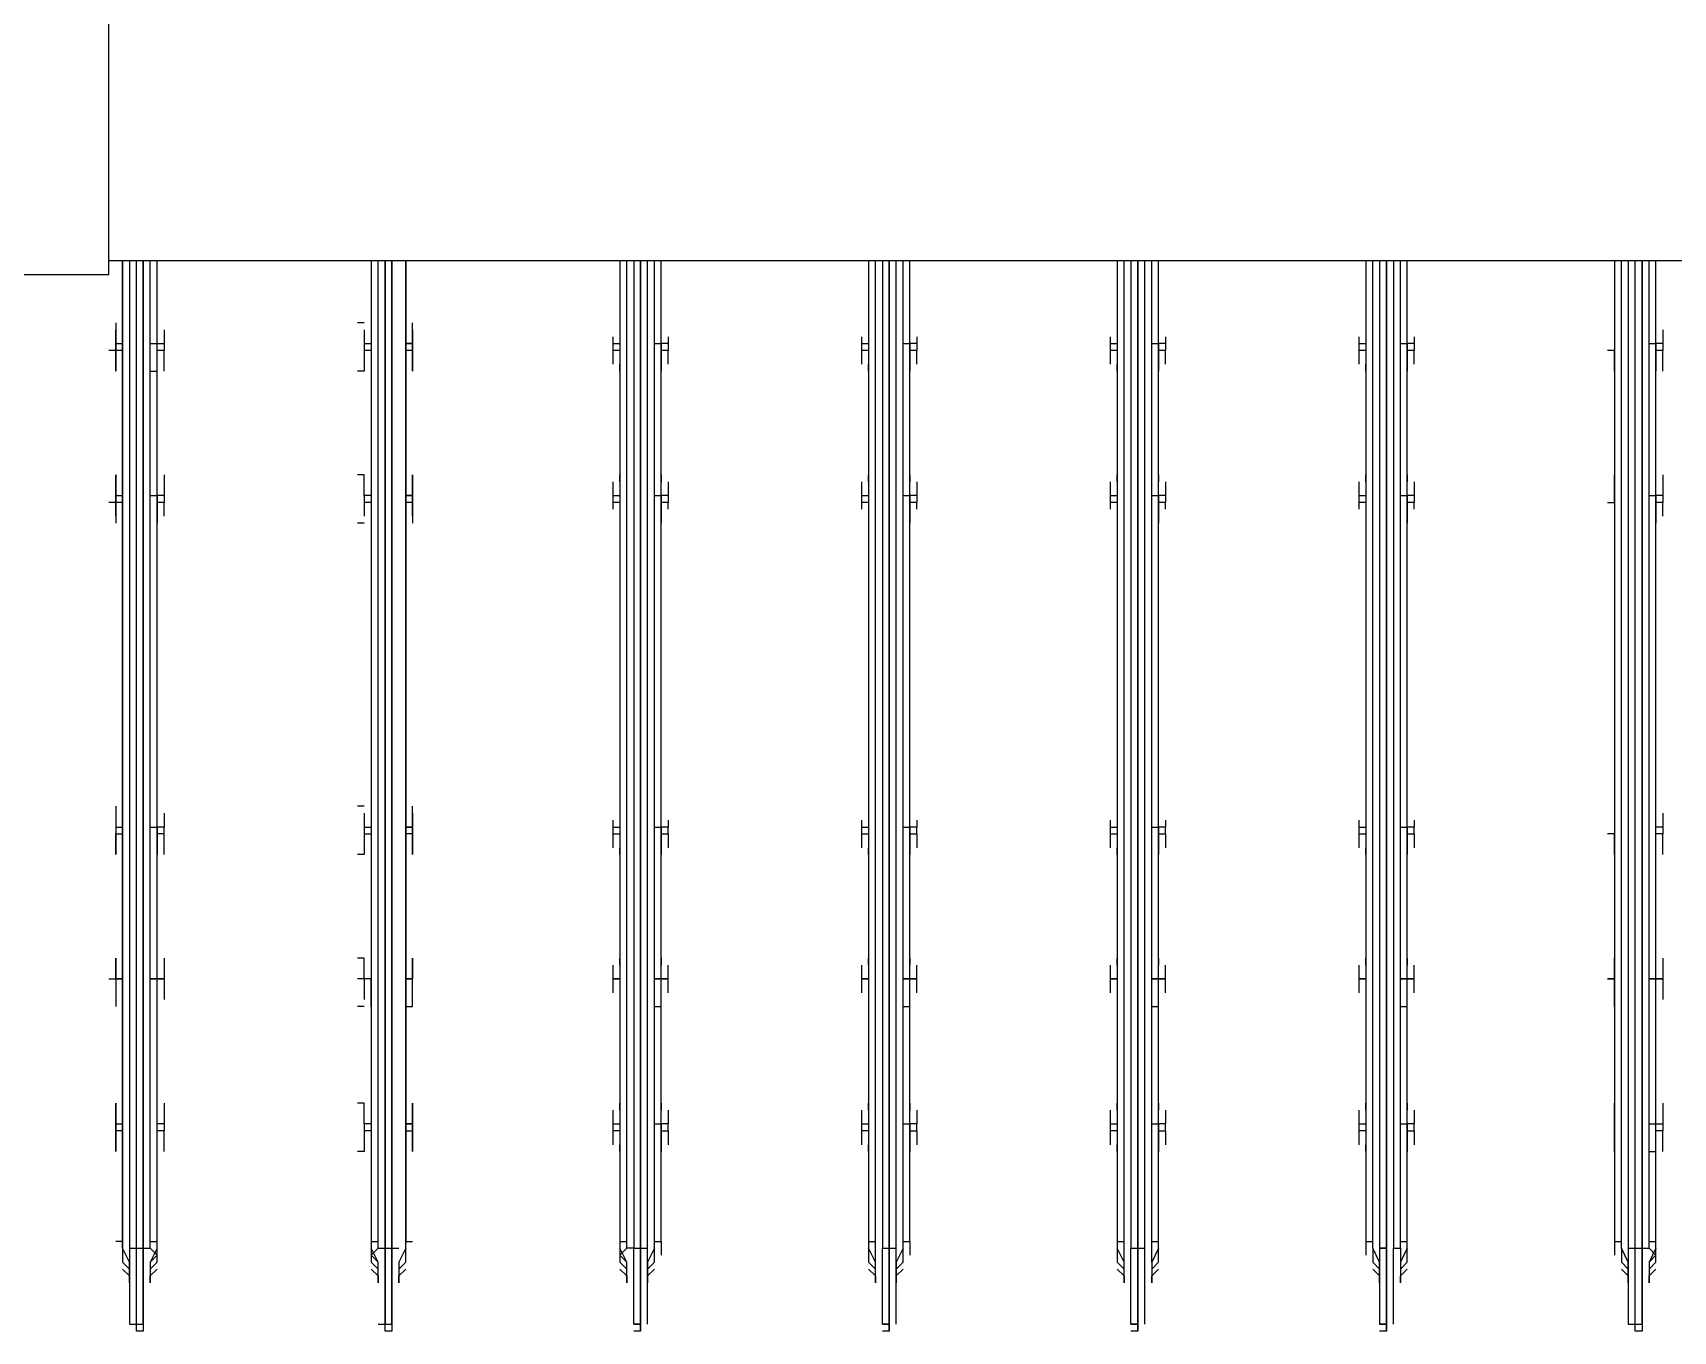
# Model space of a CAD drawing. Header units: metres. Extents: x 532315 to 532639, y 2674519 to 2674914.
# Drawn here: x 532482.0879 to 532482.4164, y 2674750.1431 to 2674750.4031 of the extents above; entities that cross this region are included whole.
import ezdxf

# ---------------------------------------------------------------- set-up
doc = ezdxf.new("R2010")
doc.units = ezdxf.units.M
doc.header["$MEASUREMENT"] = 0
doc.layers.add('IDT', color=7, linetype='Continuous')

# ---------------------------------------------------------------- blocks, each defined once
blk = doc.blocks.new('IDT')
at = {"layer": 'IDT', "color": 0, "lineweight": 25}
for p, q in [((16.90916, 9.00329), (16.90916, 9.01989)), ((16.90916, 9.01989), (16.91054, 9.01989)), ((16.91054, 9.0185), (16.90916, 9.0185)), ((16.90916, 9.0185), (16.90916, 9.00329)), ((16.91054, 9.01989), (16.91054, 9.00329)), ((16.91192, 9.0185), (16.91054, 9.0185)), ((16.91192, 9.00329), (16.91192, 9.0185)), ((16.95895, 9.0185), (16.95895, 9.00329)), ((16.96033, 9.00329), (16.96033, 9.01989)), ((16.96033, 9.01989), (16.96033, 9.00329)), ((16.96033, 9.01989), (16.96172, 9.01989)), ((16.96172, 9.0185), (16.96033, 9.0185)), ((16.96033, 9.0185), (16.96172, 9.0185)), ((16.96172, 9.00329), (16.96172, 9.0185)), ((17.00874, 9.0185), (17.00874, 9.00329)), ((17.01013, 9.00329), (17.01013, 9.01989)), ((17.01013, 9.01989), (17.01013, 9.00329)), ((17.01013, 9.01989), (17.01151, 9.01989)), ((17.01151, 9.0185), (17.01013, 9.0185)), ((17.01013, 9.0185), (17.01151, 9.0185)), ((17.01151, 9.0185), (17.01151, 9.00329)), ((17.05854, 9.0185), (17.05854, 9.00329)), ((17.05992, 9.00329), (17.05992, 9.01989)), ((17.05992, 9.01989), (17.05992, 9.00329)), ((17.05992, 9.01989), (17.0613, 9.01989)), ((17.0613, 9.0185), (17.05992, 9.0185)), ((17.05992, 9.0185), (17.0613, 9.0185)), ((17.0613, 9.0185), (17.0613, 9.00329)), ((17.10833, 9.0185), (17.10833, 9.00329)), ((17.10971, 9.00329), (17.10971, 9.01989)), ((17.10971, 9.01989), (17.10971, 9.00329)), ((17.10971, 9.01989), (17.1111, 9.01989)), ((17.1111, 9.0185), (17.10971, 9.0185)), ((17.10971, 9.0185), (17.1111, 9.0185)), ((17.1111, 9.0185), (17.1111, 9.00329)), ((17.15951, 9.00329), (17.15951, 9.01989)), ((17.15951, 9.01989), (17.16089, 9.01989)), ((17.16089, 9.0185), (17.15951, 9.0185)), ((17.15951, 9.0185), (17.15951, 9.00329)), ((17.16089, 9.01989), (17.16089, 9.00329)), ((17.16227, 9.0185), (17.16089, 9.0185)), ((17.16089, 9.00329), (17.16089, 9.0185)), ((17.2093, 9.00329), (17.2093, 9.01989)), ((17.2093, 9.01989), (17.21068, 9.01989)), ((17.21068, 9.0185), (17.2093, 9.0185)), ((17.2093, 9.0185), (17.2093, 9.00329)), ((17.21068, 9.01989), (17.21068, 9.00329)), ((17.21207, 9.0185), (17.21068, 9.0185)), ((17.21207, 9.00329), (17.21207, 9.0185)), ((16.90777, 9.00882), (16.90639, 9.00744)), ((16.90777, 9.00744), (16.90639, 9.00605)), ((16.90777, 9.00605), (16.90777, 9.0102)), ((16.90777, 9.0102), (16.90777, 9.00882)), ((16.91192, 9.00882), (16.91192, 9.0102)), ((16.91192, 9.0102), (16.91192, 9.00605)), ((16.91331, 9.00744), (16.91192, 9.00882)), ((16.91331, 9.00605), (16.91192, 9.00744)), ((16.95757, 9.00882), (16.95618, 9.00744)), ((16.95757, 9.00744), (16.95618, 9.00605)), ((16.95757, 9.00605), (16.95757, 9.0102)), ((16.95757, 9.0102), (16.95757, 9.00882)), ((16.96172, 9.00882), (16.96172, 9.0102)), ((16.96172, 9.0102), (16.96172, 9.00605)), ((16.9631, 9.00744), (16.96172, 9.00882)), ((16.9631, 9.00605), (16.96172, 9.00744)), ((17.00736, 9.00882), (17.00598, 9.00744)), ((17.00736, 9.00744), (17.00598, 9.00605)), ((17.00736, 9.00605), (17.00736, 9.0102)), ((17.00736, 9.0102), (17.00736, 9.00882)), ((17.01289, 9.00882), (17.01289, 9.0102)), ((17.01289, 9.0102), (17.01289, 9.00605)), ((17.01428, 9.00744), (17.01289, 9.00882)), ((17.01428, 9.00605), (17.01289, 9.00744)), ((17.05854, 9.00882), (17.05715, 9.00744)), ((17.05854, 9.00744), (17.05715, 9.00605)), ((17.05854, 9.00605), (17.05854, 9.0102)), ((17.05854, 9.0102), (17.05854, 9.00882)), ((17.06269, 9.00882), (17.06269, 9.0102)), ((17.06269, 9.0102), (17.06269, 9.00605)), ((17.06407, 9.00744), (17.06269, 9.00882)), ((17.06407, 9.00605), (17.06269, 9.00744)), ((17.10833, 9.00882), (17.10695, 9.00744)), ((17.10833, 9.00744), (17.10695, 9.00605)), ((17.10833, 9.00605), (17.10833, 9.0102)), ((17.10833, 9.0102), (17.10833, 9.00882)), ((17.11248, 9.00882), (17.11248, 9.0102)), ((17.11248, 9.0102), (17.11248, 9.00605)), ((17.11386, 9.00744), (17.11248, 9.00882)), ((17.11386, 9.00605), (17.11248, 9.00744)), ((17.15812, 9.00882), (17.15674, 9.00744)), ((17.15812, 9.00744), (17.15674, 9.00605)), ((17.15812, 9.00605), (17.15812, 9.0102)), ((17.15812, 9.0102), (17.15812, 9.00882)), ((17.16227, 9.00882), (17.16227, 9.0102)), ((17.16227, 9.0102), (17.16227, 9.00605)), ((17.16366, 9.00744), (17.16227, 9.00882)), ((17.16366, 9.00605), (17.16227, 9.00744)), ((17.20792, 9.00882), (17.20653, 9.00744)), ((17.20792, 9.00744), (17.20653, 9.00605)), ((17.20792, 9.00605), (17.20792, 9.0102)), ((17.20792, 9.0102), (17.20792, 9.00882)), ((17.21207, 9.00882), (17.21207, 9.0102)), ((17.21207, 9.0102), (17.21207, 9.00605)), ((17.21345, 9.00744), (17.21207, 9.00882)), ((17.21345, 9.00605), (17.21207, 9.00744)), ((16.90639, 9.00467), (16.90777, 9.00605)), ((16.90639, 9.00329), (16.90777, 9.00605)), ((16.90639, 9.00605), (16.90639, 9.00467)), ((16.90777, 9.00329), (16.90639, 9.00467)), ((16.90639, 9.00467), (16.90639, 9.00191)), ((16.91192, 9.00605), (16.91331, 9.00329)), ((16.91331, 9.00329), (16.91331, 9.00605)), ((16.91331, 9.00467), (16.91331, 9.00605)), ((16.91469, 9.00191), (16.91469, 9.00467)), ((16.95618, 9.00329), (16.95757, 9.00605)), ((16.95618, 9.00605), (16.95618, 9.00467)), ((16.95618, 9.00467), (16.95618, 9.00191)), ((16.95757, 9.00329), (16.95757, 9.00605)), ((16.96172, 9.00605), (16.9631, 9.00329)), ((16.9631, 9.00329), (16.9631, 9.00605)), ((16.9631, 9.00467), (16.9631, 9.00605)), ((16.96448, 9.00191), (16.96448, 9.00467)), ((17.00598, 9.00329), (17.00736, 9.00605)), ((17.00598, 9.00605), (17.00598, 9.00467)), ((17.00598, 9.00467), (17.00598, 9.00191)), ((17.00736, 9.00605), (17.00736, 9.00329)), ((17.01289, 9.00605), (17.01428, 9.00329)), ((17.01289, 9.00605), (17.01289, 9.00329)), ((17.01428, 9.00467), (17.01428, 9.00605)), ((17.01428, 9.00191), (17.01428, 9.00467)), ((17.05577, 9.00191), (17.05577, 9.00467)), ((17.05715, 9.00605), (17.05715, 9.00329)), ((17.05715, 9.00329), (17.05854, 9.00605)), ((17.05715, 9.00605), (17.05715, 9.00467)), ((17.06269, 9.00605), (17.06407, 9.00329)), ((17.06269, 9.00605), (17.06269, 9.00329)), ((17.06407, 9.00467), (17.06407, 9.00605)), ((17.06407, 9.00191), (17.06407, 9.00467)), ((17.10556, 9.00191), (17.10556, 9.00467)), ((17.10695, 9.00605), (17.10695, 9.00329)), ((17.10695, 9.00329), (17.10833, 9.00605)), ((17.10695, 9.00605), (17.10695, 9.00467)), ((17.11386, 9.00467), (17.11248, 9.00605)), ((17.11248, 9.00605), (17.11386, 9.00329)), ((17.11248, 9.00329), (17.11386, 9.00467)), ((17.11386, 9.00467), (17.11386, 9.00605)), ((17.11386, 9.00191), (17.11386, 9.00467)), ((17.15674, 9.00605), (17.15674, 9.00329)), ((17.15674, 9.00329), (17.15812, 9.00605)), ((17.15674, 9.00605), (17.15674, 9.00467)), ((17.15674, 9.00467), (17.15674, 9.00191)), ((17.16227, 9.00605), (17.16366, 9.00329)), ((17.16227, 9.00605), (17.16366, 9.00467)), ((17.16366, 9.00467), (17.16227, 9.00329)), ((17.16366, 9.00467), (17.16366, 9.00605)), ((17.16366, 9.00191), (17.16366, 9.00467)), ((17.20653, 9.00467), (17.20792, 9.00605)), ((17.20653, 9.00329), (17.20792, 9.00605)), ((17.20653, 9.00605), (17.20653, 9.00467)), ((17.20792, 9.00329), (17.20653, 9.00467)), ((17.20653, 9.00467), (17.20653, 9.00191)), ((17.21207, 9.00605), (17.21345, 9.00329)), ((17.21345, 9.00329), (17.21345, 9.00605)), ((17.21345, 9.00467), (17.21345, 9.00605)), ((17.21345, 9.00191), (17.21345, 9.00467)), ((16.90777, 9.00191), (16.90639, 9.00191)), ((16.90639, 9.00191), (16.90639, 8.8055)), ((16.90916, 9.00329), (16.90777, 9.00329)), ((16.90777, 9.00329), (16.90777, 8.8055)), ((16.90916, 9.00329), (16.90916, 8.8055)), ((16.90916, 8.8055), (16.90916, 9.00329)), ((16.91054, 9.00329), (16.90916, 9.00329)), ((16.91192, 9.00329), (16.91054, 9.00329)), ((16.91054, 9.00329), (16.91054, 8.8055)), ((16.91192, 8.8055), (16.91192, 9.00329)), ((16.91331, 9.00329), (16.91331, 8.8055)), ((16.91469, 9.00191), (16.91331, 9.00191)), ((16.91469, 8.8055), (16.91469, 9.00191)), ((16.95757, 9.00191), (16.95618, 9.00191)), ((16.95618, 9.00191), (16.95618, 8.8055)), ((16.95895, 9.00329), (16.95757, 9.00329)), ((16.95757, 9.00329), (16.95757, 8.8055)), ((16.95895, 8.8055), (16.95895, 9.00329)), ((16.96172, 9.00329), (16.96033, 9.00329)), ((16.96033, 9.00329), (16.96172, 9.00329)), ((16.96033, 8.8055), (16.96033, 9.00329)), ((16.96033, 9.00329), (16.96033, 8.8055)), ((16.96172, 8.8055), (16.96172, 9.00329)), ((16.9631, 9.00329), (16.9631, 8.8055)), ((16.96448, 9.00191), (16.9631, 9.00191)), ((16.96448, 8.8055), (16.96448, 9.00191)), ((17.00736, 9.00191), (17.00598, 9.00191)), ((17.00598, 9.00191), (17.00598, 8.8055)), ((17.00736, 9.00329), (17.00736, 8.8055)), ((17.01013, 9.00329), (17.00874, 9.00329)), ((17.00874, 9.00329), (17.00874, 8.8055)), ((17.01151, 9.00329), (17.01013, 9.00329)), ((17.01151, 9.00329), (17.01013, 9.00329)), ((17.01013, 9.00329), (17.01013, 8.8055)), ((17.01013, 8.8055), (17.01013, 9.00329)), ((17.01151, 8.8055), (17.01151, 9.00329)), ((17.01289, 9.00329), (17.01289, 8.8055)), ((17.01428, 9.00191), (17.01289, 9.00191)), ((17.01428, 8.8055), (17.01428, 9.00191)), ((17.05715, 9.00191), (17.05577, 9.00191)), ((17.05577, 9.00191), (17.05577, 8.8055)), ((17.05715, 9.00329), (17.05715, 8.8055)), ((17.05992, 9.00329), (17.05854, 9.00329)), ((17.05854, 9.00329), (17.05854, 8.8055)), ((17.0613, 9.00329), (17.05992, 9.00329)), ((17.0613, 9.00329), (17.05992, 9.00329)), ((17.05992, 9.00329), (17.05992, 8.8055)), ((17.05992, 8.8055), (17.05992, 9.00329)), ((17.0613, 8.8055), (17.0613, 9.00329)), ((17.06269, 9.00329), (17.06269, 8.8055)), ((17.06407, 9.00191), (17.06269, 9.00191)), ((17.06407, 8.8055), (17.06407, 9.00191)), ((17.10695, 9.00191), (17.10556, 9.00191)), ((17.10556, 9.00191), (17.10556, 8.8055)), ((17.10695, 9.00329), (17.10695, 8.8055)), ((17.10971, 9.00329), (17.10833, 9.00329)), ((17.10833, 9.00329), (17.10833, 8.8055)), ((17.1111, 9.00329), (17.10971, 9.00329)), ((17.10971, 8.8055), (17.10971, 9.00329)), ((17.10971, 9.00329), (17.10971, 8.8055)), ((17.1111, 8.8055), (17.1111, 9.00329)), ((17.1111, 9.00329), (17.11248, 9.00329)), ((17.11248, 9.00329), (17.11248, 8.8055)), ((17.11386, 9.00191), (17.11248, 9.00191)), ((17.11386, 8.8055), (17.11386, 9.00191)), ((17.15674, 9.00191), (17.15536, 9.00191)), ((17.15674, 9.00329), (17.15674, 8.8055)), ((17.15674, 8.8055), (17.15674, 9.00191)), ((17.15951, 9.00329), (17.15812, 9.00329)), ((17.15951, 9.00329), (17.15951, 8.8055)), ((17.15951, 8.8055), (17.15951, 9.00329)), ((17.16089, 9.00329), (17.15951, 9.00329)), ((17.16227, 9.00329), (17.16089, 9.00329)), ((17.16089, 9.00329), (17.16089, 8.8055)), ((17.16089, 8.8055), (17.16089, 9.00329)), ((17.16227, 9.00329), (17.16227, 8.8055)), ((17.16366, 9.00191), (17.16227, 9.00191)), ((17.16366, 8.8055), (17.16366, 9.00191)), ((17.20792, 9.00191), (17.20653, 9.00191)), ((17.20653, 9.00191), (17.20653, 8.8055)), ((17.2093, 9.00329), (17.20792, 9.00329)), ((17.20792, 9.00329), (17.20792, 8.8055)), ((17.2093, 9.00329), (17.2093, 8.8055)), ((17.2093, 8.8055), (17.2093, 9.00329)), ((17.21068, 9.00329), (17.2093, 9.00329)), ((17.21207, 9.00329), (17.21068, 9.00329)), ((17.21068, 9.00329), (17.21068, 8.8055)), ((17.21207, 8.8055), (17.21207, 9.00329)), ((17.21345, 9.00329), (17.21345, 8.8055)), ((17.21345, 8.8055), (17.21345, 9.00191)), ((17.21345, 9.00191), (17.21483, 9.00191)), ((16.90501, 8.98392), (16.90501, 8.98254)), ((16.90501, 8.98254), (16.90501, 8.97977)), ((16.90777, 8.98392), (16.90639, 8.98392)), ((16.90639, 8.98392), (16.90639, 8.97977)), ((16.91469, 8.98392), (16.91469, 8.98254)), ((16.91469, 8.97977), (16.91469, 8.98392)), ((16.91469, 8.98254), (16.91469, 8.97977)), ((16.9548, 8.97977), (16.9548, 8.98254)), ((16.95618, 8.97977), (16.95618, 8.98392)), ((16.95618, 8.98392), (16.95618, 8.98254)), ((16.96448, 8.97977), (16.96448, 8.98392)), ((16.96448, 8.98392), (16.96448, 8.98254)), ((16.96587, 8.97977), (16.96587, 8.98254)), ((17.00459, 8.97977), (17.00459, 8.98254)), ((17.00598, 8.97977), (17.00598, 8.98392)), ((17.00598, 8.98392), (17.00598, 8.98254)), ((17.01428, 8.97977), (17.01428, 8.98392)), ((17.01428, 8.98392), (17.01428, 8.98254)), ((17.01566, 8.97977), (17.01566, 8.98254)), ((17.05439, 8.97977), (17.05439, 8.98254)), ((17.05577, 8.97977), (17.05577, 8.98392)), ((17.05577, 8.98392), (17.05577, 8.98254)), ((17.06407, 8.97977), (17.06407, 8.98392)), ((17.06407, 8.98392), (17.06407, 8.98254)), ((17.06545, 8.97977), (17.06545, 8.98254)), ((17.10418, 8.97977), (17.10418, 8.98254)), ((17.10556, 8.97977), (17.10556, 8.98392)), ((17.10556, 8.98392), (17.10556, 8.98254)), ((17.11386, 8.97977), (17.11386, 8.98392)), ((17.11386, 8.98392), (17.11386, 8.98254)), ((17.11525, 8.97977), (17.11525, 8.98254)), ((17.15536, 8.97977), (17.15536, 8.98392)), ((17.15536, 8.98392), (17.15536, 8.98254)), ((17.15536, 8.98254), (17.15536, 8.97977)), ((17.16366, 8.97977), (17.16366, 8.98392)), ((17.16504, 8.98254), (17.16504, 8.98392)), ((17.16504, 8.98392), (17.16642, 8.98392)), ((17.16504, 8.97977), (17.16504, 8.98254)), ((17.20515, 8.98392), (17.20515, 8.98254)), ((17.20515, 8.98254), (17.20515, 8.97977)), ((17.20653, 8.98392), (17.20653, 8.97977)), ((17.21483, 8.97977), (17.21483, 8.98392)), ((17.21483, 8.98392), (17.21483, 8.98254)), ((17.21483, 8.98254), (17.21483, 8.97977)), ((16.90501, 8.97839), (16.90501, 8.97977)), ((16.90501, 8.97977), (16.90639, 8.97977)), ((16.90639, 8.97839), (16.90501, 8.97839)), ((16.90501, 8.97563), (16.90501, 8.97839)), ((16.90639, 8.97977), (16.90639, 8.97839)), ((16.90777, 8.97839), (16.90639, 8.97839)), ((16.90639, 8.97839), (16.90639, 8.97424)), ((16.91469, 8.97977), (16.91469, 8.97563)), ((16.91469, 8.97839), (16.91469, 8.97977)), ((16.91469, 8.97424), (16.91469, 8.97839)), ((16.95618, 8.97977), (16.9548, 8.97977)), ((16.9548, 8.97977), (16.9548, 8.97839)), ((16.9548, 8.97839), (16.95618, 8.97839)), ((16.9548, 8.97563), (16.9548, 8.97839)), ((16.95618, 8.97839), (16.95618, 8.97977)), ((16.95757, 8.97839), (16.95618, 8.97839)), ((16.95618, 8.97839), (16.95618, 8.97424)), ((16.96448, 8.97839), (16.96448, 8.97977)), ((16.96448, 8.97977), (16.96587, 8.97977)), ((16.96448, 8.97424), (16.96448, 8.97839)), ((16.96587, 8.97839), (16.96448, 8.97839)), ((16.96587, 8.97839), (16.96587, 8.97977)), ((16.96587, 8.97563), (16.96587, 8.97839)), ((17.00598, 8.97977), (17.00459, 8.97977)), ((17.00459, 8.97977), (17.00459, 8.97839)), ((17.00459, 8.97839), (17.00598, 8.97839)), ((17.00459, 8.97563), (17.00459, 8.97839)), ((17.00598, 8.97839), (17.00598, 8.97977)), ((17.00736, 8.97839), (17.00598, 8.97839)), ((17.00598, 8.97839), (17.00598, 8.97424)), ((17.01428, 8.97839), (17.01428, 8.97977)), ((17.01428, 8.97977), (17.01566, 8.97977)), ((17.01428, 8.97424), (17.01428, 8.97839)), ((17.01566, 8.97839), (17.01428, 8.97839)), ((17.01566, 8.97839), (17.01566, 8.97977)), ((17.01566, 8.97563), (17.01566, 8.97839)), ((17.05577, 8.97977), (17.05439, 8.97977)), ((17.05439, 8.97977), (17.05439, 8.97839)), ((17.05439, 8.97839), (17.05577, 8.97839)), ((17.05439, 8.97563), (17.05439, 8.97839)), ((17.05577, 8.97839), (17.05577, 8.97977)), ((17.05715, 8.97839), (17.05577, 8.97839)), ((17.05577, 8.97839), (17.05577, 8.97424)), ((17.06407, 8.97839), (17.06407, 8.97977)), ((17.06407, 8.97977), (17.06545, 8.97977)), ((17.06407, 8.97424), (17.06407, 8.97839)), ((17.06545, 8.97839), (17.06407, 8.97839)), ((17.06545, 8.97839), (17.06545, 8.97977)), ((17.06545, 8.97563), (17.06545, 8.97839)), ((17.10556, 8.97977), (17.10418, 8.97977)), ((17.10418, 8.97977), (17.10418, 8.97839)), ((17.10418, 8.97839), (17.10556, 8.97839)), ((17.10418, 8.97563), (17.10418, 8.97839)), ((17.10556, 8.97839), (17.10556, 8.97977)), ((17.10695, 8.97839), (17.10556, 8.97839)), ((17.10556, 8.97839), (17.10556, 8.97424)), ((17.11386, 8.97839), (17.11386, 8.97977)), ((17.11386, 8.97977), (17.11525, 8.97977)), ((17.11386, 8.97424), (17.11386, 8.97839)), ((17.11525, 8.97839), (17.11386, 8.97839)), ((17.11525, 8.97839), (17.11525, 8.97977)), ((17.11525, 8.97563), (17.11525, 8.97839)), ((17.15674, 8.97977), (17.15536, 8.97977)), ((17.15536, 8.97977), (17.15536, 8.97839)), ((17.15536, 8.97839), (17.15536, 8.97977)), ((17.15536, 8.97839), (17.15674, 8.97839)), ((17.15674, 8.97839), (17.15536, 8.97839)), ((17.15536, 8.97839), (17.15536, 8.97563)), ((17.15536, 8.97424), (17.15536, 8.97839)), ((17.16366, 8.97839), (17.16366, 8.97977)), ((17.16366, 8.97977), (17.16504, 8.97977)), ((17.16366, 8.97839), (17.16504, 8.97839)), ((17.16366, 8.97424), (17.16366, 8.97839)), ((17.16504, 8.97839), (17.16504, 8.97977)), ((17.16504, 8.97839), (17.16504, 8.97563)), ((17.20515, 8.97839), (17.20515, 8.97977)), ((17.20515, 8.97977), (17.20653, 8.97977)), ((17.20515, 8.97563), (17.20515, 8.97839)), ((17.20515, 8.97839), (17.20653, 8.97839)), ((17.20653, 8.97977), (17.20653, 8.97839)), ((17.20653, 8.97839), (17.20653, 8.97424)), ((17.21345, 8.97977), (17.21483, 8.97977)), ((17.21483, 8.97839), (17.21345, 8.97839)), ((17.21483, 8.97977), (17.21483, 8.97839)), ((17.21483, 8.97839), (17.21483, 8.97977)), ((17.21483, 8.97839), (17.21483, 8.97563)), ((17.21483, 8.97424), (17.21483, 8.97839)), ((16.90501, 8.97424), (16.90501, 8.97563)), ((16.91469, 8.97563), (16.91469, 8.97424)), ((16.95618, 8.97424), (16.95618, 8.97563)), ((16.96448, 8.97563), (16.96448, 8.97424)), ((17.00598, 8.97424), (17.00598, 8.97563)), ((17.01428, 8.97563), (17.01428, 8.97424)), ((17.05577, 8.97424), (17.05577, 8.97563)), ((17.06407, 8.97563), (17.06407, 8.97424)), ((17.10556, 8.97424), (17.10556, 8.97563)), ((17.11386, 8.97563), (17.11386, 8.97424)), ((17.15536, 8.97563), (17.15536, 8.97424)), ((17.16504, 8.97563), (17.16504, 8.97424)), ((17.20515, 8.97424), (17.20515, 8.97563)), ((17.21483, 8.97563), (17.21483, 8.97424)), ((17.16504, 8.97424), (17.16642, 8.97424)), ((16.90639, 8.95488), (16.90639, 8.94935)), ((16.91469, 8.95488), (16.91469, 8.94935)), ((16.95757, 8.95488), (16.95618, 8.95488)), ((16.95618, 8.95488), (16.95618, 8.94935)), ((16.96448, 8.94935), (16.96448, 8.95488)), ((17.00736, 8.95488), (17.00598, 8.95488)), ((17.00598, 8.95488), (17.00598, 8.94935)), ((17.01428, 8.94935), (17.01428, 8.95488)), ((17.05715, 8.95488), (17.05577, 8.95488)), ((17.05577, 8.95488), (17.05577, 8.94935)), ((17.06407, 8.94935), (17.06407, 8.95488)), ((17.10695, 8.95488), (17.10556, 8.95488)), ((17.10556, 8.95488), (17.10556, 8.94935)), ((17.11386, 8.94935), (17.11386, 8.95488)), ((17.15674, 8.95488), (17.15536, 8.95488)), ((17.15536, 8.95488), (17.15536, 8.94935)), ((17.16366, 8.95488), (17.16366, 8.94935)), ((17.16504, 8.95488), (17.16642, 8.95488)), ((17.20653, 8.95488), (17.20653, 8.94935)), ((17.21483, 8.94935), (17.21483, 8.95488)), ((16.90501, 8.95211), (16.90501, 8.95349)), ((16.90501, 8.94935), (16.90501, 8.95211)), ((16.91469, 8.95211), (16.91469, 8.95349)), ((16.91469, 8.94935), (16.91469, 8.95211)), ((16.9548, 8.95211), (16.9548, 8.94935)), ((16.95618, 8.95349), (16.95618, 8.95211)), ((16.96448, 8.95211), (16.96448, 8.95349)), ((16.96587, 8.94935), (16.96587, 8.95211)), ((17.00459, 8.95211), (17.00459, 8.94935)), ((17.00598, 8.95349), (17.00598, 8.95211)), ((17.01428, 8.95211), (17.01428, 8.95349)), ((17.01566, 8.94935), (17.01566, 8.95211)), ((17.05439, 8.95211), (17.05439, 8.94935)), ((17.05577, 8.95349), (17.05577, 8.95211)), ((17.06407, 8.95211), (17.06407, 8.95349)), ((17.06545, 8.94935), (17.06545, 8.95211)), ((17.10418, 8.95211), (17.10418, 8.94935)), ((17.10556, 8.95349), (17.10556, 8.95211)), ((17.11386, 8.95211), (17.11386, 8.95349)), ((17.11525, 8.94935), (17.11525, 8.95211)), ((17.15536, 8.95349), (17.15536, 8.95211)), ((17.15536, 8.95211), (17.15536, 8.94935)), ((17.16504, 8.95211), (17.16504, 8.95349)), ((17.16504, 8.94935), (17.16504, 8.95211)), ((17.20515, 8.95211), (17.20515, 8.95349)), ((17.20515, 8.94935), (17.20515, 8.95211)), ((17.21483, 8.95211), (17.21483, 8.95349)), ((17.21483, 8.94935), (17.21483, 8.95211)), ((16.90501, 8.94658), (16.90501, 8.94935)), ((16.90501, 8.94935), (16.90639, 8.94935)), ((16.90639, 8.94935), (16.90501, 8.94935)), ((16.90639, 8.94935), (16.90777, 8.94935)), ((16.90777, 8.94935), (16.90639, 8.94935)), ((16.90639, 8.94935), (16.90639, 8.9452)), ((16.91469, 8.94935), (16.91469, 8.94658)), ((16.91469, 8.9452), (16.91469, 8.94935)), ((16.91469, 8.94935), (16.91607, 8.94935)), ((16.91607, 8.94935), (16.91469, 8.94935)), ((16.9548, 8.94935), (16.95618, 8.94935)), ((16.95618, 8.94935), (16.9548, 8.94935)), ((16.9548, 8.94935), (16.9548, 8.94658)), ((16.95618, 8.94935), (16.95757, 8.94935)), ((16.95757, 8.94935), (16.95618, 8.94935)), ((16.95618, 8.94935), (16.95618, 8.9452)), ((16.96448, 8.9452), (16.96448, 8.94935)), ((16.96448, 8.94935), (16.96587, 8.94935)), ((16.96587, 8.94935), (16.96448, 8.94935)), ((16.96587, 8.94935), (16.96448, 8.94935)), ((16.96587, 8.94658), (16.96587, 8.94935)), ((17.00459, 8.94935), (17.00598, 8.94935)), ((17.00598, 8.94935), (17.00459, 8.94935)), ((17.00459, 8.94935), (17.00459, 8.94658)), ((17.00598, 8.94935), (17.00736, 8.94935)), ((17.00736, 8.94935), (17.00598, 8.94935)), ((17.00598, 8.94935), (17.00598, 8.9452)), ((17.01428, 8.9452), (17.01428, 8.94935)), ((17.01428, 8.94935), (17.01566, 8.94935)), ((17.01566, 8.94935), (17.01428, 8.94935)), ((17.01566, 8.94935), (17.01428, 8.94935)), ((17.01566, 8.94658), (17.01566, 8.94935)), ((17.05439, 8.94935), (17.05577, 8.94935)), ((17.05577, 8.94935), (17.05439, 8.94935)), ((17.05439, 8.94935), (17.05439, 8.94658)), ((17.05577, 8.94935), (17.05715, 8.94935)), ((17.05715, 8.94935), (17.05577, 8.94935)), ((17.05577, 8.94935), (17.05577, 8.9452)), ((17.06407, 8.9452), (17.06407, 8.94935)), ((17.06407, 8.94935), (17.06545, 8.94935)), ((17.06545, 8.94935), (17.06407, 8.94935)), ((17.06545, 8.94935), (17.06407, 8.94935)), ((17.06545, 8.94658), (17.06545, 8.94935)), ((17.10418, 8.94935), (17.10556, 8.94935)), ((17.10556, 8.94935), (17.10418, 8.94935)), ((17.10418, 8.94935), (17.10418, 8.94658)), ((17.10556, 8.94935), (17.10695, 8.94935)), ((17.10695, 8.94935), (17.10556, 8.94935)), ((17.10556, 8.94935), (17.10556, 8.9452)), ((17.11386, 8.9452), (17.11386, 8.94935)), ((17.11386, 8.94935), (17.11525, 8.94935)), ((17.11525, 8.94935), (17.11386, 8.94935)), ((17.11525, 8.94935), (17.11386, 8.94935)), ((17.11525, 8.94658), (17.11525, 8.94935)), ((17.15536, 8.94935), (17.15674, 8.94935)), ((17.15674, 8.94935), (17.15536, 8.94935)), ((17.15536, 8.94935), (17.15536, 8.9452)), ((17.15536, 8.94658), (17.15536, 8.94935)), ((17.15536, 8.94935), (17.15674, 8.94935)), ((17.15674, 8.94935), (17.15536, 8.94935)), ((17.15536, 8.94935), (17.15674, 8.94935)), ((17.16366, 8.94935), (17.16504, 8.94935)), ((17.16366, 8.9452), (17.16366, 8.94935)), ((17.16366, 8.94935), (17.16504, 8.94935)), ((17.16366, 8.94935), (17.16504, 8.94935)), ((17.16504, 8.94935), (17.16504, 8.94658)), ((17.16504, 8.94935), (17.16642, 8.94935)), ((17.20515, 8.94658), (17.20515, 8.94935)), ((17.20515, 8.94935), (17.20653, 8.94935)), ((17.20653, 8.94935), (17.20515, 8.94935)), ((17.20653, 8.94935), (17.20792, 8.94935)), ((17.20792, 8.94935), (17.20653, 8.94935)), ((17.20653, 8.94935), (17.20653, 8.9452)), ((17.21483, 8.94935), (17.21345, 8.94935)), ((17.21345, 8.94935), (17.21483, 8.94935)), ((17.21622, 8.94935), (17.21483, 8.94935)), ((17.21483, 8.94935), (17.21483, 8.94658)), ((17.21483, 8.9452), (17.21483, 8.94935)), ((16.90501, 8.9452), (16.90501, 8.94658)), ((16.91469, 8.94658), (16.91469, 8.9452)), ((16.95618, 8.9452), (16.95618, 8.94658)), ((16.96448, 8.94658), (16.96448, 8.9452)), ((17.00598, 8.9452), (17.00598, 8.94658)), ((17.01428, 8.94658), (17.01428, 8.9452)), ((17.05577, 8.9452), (17.05577, 8.94658)), ((17.06407, 8.94658), (17.06407, 8.9452)), ((17.10556, 8.9452), (17.10556, 8.94658)), ((17.11386, 8.94658), (17.11386, 8.9452)), ((17.15536, 8.9452), (17.15536, 8.94658)), ((17.16504, 8.94658), (17.16504, 8.9452)), ((17.16504, 8.9452), (17.16642, 8.9452)), ((17.20515, 8.9452), (17.20515, 8.94658)), ((17.21483, 8.94658), (17.21483, 8.9452)), ((16.90501, 8.92445), (16.90501, 8.92307)), ((16.90501, 8.92307), (16.90501, 8.9203)), ((16.90639, 8.92445), (16.90639, 8.9203)), ((16.91469, 8.91892), (16.91469, 8.92445)), ((16.91469, 8.92445), (16.91469, 8.92307)), ((16.91469, 8.92307), (16.91469, 8.9203)), ((16.9548, 8.9203), (16.9548, 8.92307)), ((16.95618, 8.9203), (16.95618, 8.92445)), ((16.95618, 8.92445), (16.95618, 8.92307)), ((16.96448, 8.9203), (16.96448, 8.92445)), ((16.96448, 8.92445), (16.96448, 8.92307)), ((16.96587, 8.9203), (16.96587, 8.92307)), ((17.00459, 8.9203), (17.00459, 8.92307)), ((17.00598, 8.9203), (17.00598, 8.92445)), ((17.00598, 8.92445), (17.00598, 8.92307)), ((17.01428, 8.9203), (17.01428, 8.92445)), ((17.01428, 8.92445), (17.01428, 8.92307)), ((17.01566, 8.9203), (17.01566, 8.92307)), ((17.05439, 8.9203), (17.05439, 8.92307)), ((17.05577, 8.9203), (17.05577, 8.92445)), ((17.05577, 8.92445), (17.05577, 8.92307)), ((17.06407, 8.9203), (17.06407, 8.92445)), ((17.06407, 8.92445), (17.06407, 8.92307)), ((17.06545, 8.9203), (17.06545, 8.92307)), ((17.10418, 8.9203), (17.10418, 8.92307)), ((17.10556, 8.9203), (17.10556, 8.92445)), ((17.10556, 8.92445), (17.10556, 8.92307)), ((17.11386, 8.9203), (17.11386, 8.92445)), ((17.11386, 8.92445), (17.11386, 8.92307)), ((17.11525, 8.9203), (17.11525, 8.92307)), ((17.15536, 8.9203), (17.15536, 8.92445)), ((17.15536, 8.92445), (17.15536, 8.92307)), ((17.15536, 8.92307), (17.15536, 8.9203)), ((17.16366, 8.9203), (17.16366, 8.92445)), ((17.16504, 8.92307), (17.16504, 8.92445)), ((17.16504, 8.92445), (17.16642, 8.92445)), ((17.16504, 8.9203), (17.16504, 8.92307)), ((17.20515, 8.92445), (17.20515, 8.92307)), ((17.20515, 8.92307), (17.20515, 8.9203)), ((17.20653, 8.9203), (17.20653, 8.92445)), ((17.21483, 8.9203), (17.21483, 8.92445)), ((17.21483, 8.92445), (17.21483, 8.92307)), ((17.21483, 8.92307), (17.21483, 8.9203)), ((16.90501, 8.9203), (16.90639, 8.9203)), ((16.90501, 8.91892), (16.90501, 8.9203)), ((16.90501, 8.91753), (16.90501, 8.91892)), ((16.90501, 8.91892), (16.90639, 8.91892)), ((16.90639, 8.9203), (16.90639, 8.91892)), ((16.90639, 8.91892), (16.90639, 8.91477)), ((16.91469, 8.9203), (16.91607, 8.9203)), ((16.91469, 8.91892), (16.91469, 8.9203)), ((16.91469, 8.91477), (16.91469, 8.91892)), ((16.91469, 8.91753), (16.91469, 8.91892)), ((16.95618, 8.9203), (16.9548, 8.9203)), ((16.9548, 8.9203), (16.9548, 8.91892)), ((16.9548, 8.91892), (16.95618, 8.91892)), ((16.9548, 8.91753), (16.9548, 8.91892)), ((16.95618, 8.91892), (16.95618, 8.9203)), ((16.95757, 8.91892), (16.95618, 8.91892)), ((16.95618, 8.91892), (16.95618, 8.91477)), ((16.96448, 8.91477), (16.96448, 8.9203)), ((16.96587, 8.9203), (16.96448, 8.9203)), ((16.96587, 8.91892), (16.96448, 8.91892)), ((16.96587, 8.91892), (16.96587, 8.9203)), ((16.96587, 8.91753), (16.96587, 8.91892)), ((17.00598, 8.9203), (17.00459, 8.9203)), ((17.00459, 8.9203), (17.00459, 8.91892)), ((17.00459, 8.91892), (17.00598, 8.91892)), ((17.00459, 8.91753), (17.00459, 8.91892)), ((17.00598, 8.91892), (17.00598, 8.9203)), ((17.00736, 8.91892), (17.00598, 8.91892)), ((17.00598, 8.91892), (17.00598, 8.91477)), ((17.01428, 8.91477), (17.01428, 8.9203)), ((17.01566, 8.9203), (17.01428, 8.9203)), ((17.01566, 8.91892), (17.01428, 8.91892)), ((17.01566, 8.91892), (17.01566, 8.9203)), ((17.01566, 8.91753), (17.01566, 8.91892)), ((17.05577, 8.9203), (17.05439, 8.9203)), ((17.05439, 8.9203), (17.05439, 8.91892)), ((17.05439, 8.91892), (17.05577, 8.91892)), ((17.05439, 8.91753), (17.05439, 8.91892)), ((17.05577, 8.91892), (17.05577, 8.9203)), ((17.05715, 8.91892), (17.05577, 8.91892)), ((17.05577, 8.91892), (17.05577, 8.91477)), ((17.06407, 8.91477), (17.06407, 8.9203)), ((17.06545, 8.9203), (17.06407, 8.9203)), ((17.06545, 8.91892), (17.06407, 8.91892)), ((17.06545, 8.91892), (17.06545, 8.9203)), ((17.06545, 8.91753), (17.06545, 8.91892)), ((17.10556, 8.9203), (17.10418, 8.9203)), ((17.10418, 8.9203), (17.10418, 8.91892)), ((17.10418, 8.91892), (17.10556, 8.91892)), ((17.10418, 8.91753), (17.10418, 8.91892)), ((17.10556, 8.91892), (17.10556, 8.9203)), ((17.10695, 8.91892), (17.10556, 8.91892)), ((17.10556, 8.91892), (17.10556, 8.91477)), ((17.11386, 8.91477), (17.11386, 8.9203)), ((17.11525, 8.9203), (17.11386, 8.9203)), ((17.11525, 8.91892), (17.11386, 8.91892)), ((17.11525, 8.91892), (17.11525, 8.9203)), ((17.11525, 8.91753), (17.11525, 8.91892)), ((17.15536, 8.9203), (17.15536, 8.91892)), ((17.15536, 8.91892), (17.15536, 8.9203)), ((17.15536, 8.9203), (17.15674, 8.9203)), ((17.15536, 8.91892), (17.15674, 8.91892)), ((17.15674, 8.91892), (17.15536, 8.91892)), ((17.15536, 8.91892), (17.15536, 8.91477)), ((17.15536, 8.91753), (17.15536, 8.91892)), ((17.16366, 8.91477), (17.16366, 8.9203)), ((17.16504, 8.9203), (17.16366, 8.9203)), ((17.16504, 8.91892), (17.16366, 8.91892)), ((17.16504, 8.91892), (17.16504, 8.9203)), ((17.16504, 8.91753), (17.16504, 8.91892)), ((17.20515, 8.9203), (17.20515, 8.91892)), ((17.20515, 8.9203), (17.20653, 8.9203)), ((17.20515, 8.91892), (17.20653, 8.91892)), ((17.20515, 8.91753), (17.20515, 8.91892)), ((17.20653, 8.91892), (17.20653, 8.9203)), ((17.20792, 8.91892), (17.20653, 8.91892)), ((17.20653, 8.91892), (17.20653, 8.91477)), ((17.21483, 8.9203), (17.21345, 8.9203)), ((17.21483, 8.91892), (17.21345, 8.91892)), ((17.21483, 8.91892), (17.21483, 8.9203)), ((17.21483, 8.91753), (17.21483, 8.9203)), ((17.21483, 8.91477), (17.21483, 8.91892)), ((16.90501, 8.91615), (16.90501, 8.91753)), ((16.91469, 8.91615), (16.91469, 8.91753)), ((16.95618, 8.91753), (16.95618, 8.91615)), ((16.96448, 8.91615), (16.96448, 8.91753)), ((17.00598, 8.91753), (17.00598, 8.91615)), ((17.01428, 8.91615), (17.01428, 8.91753)), ((17.05577, 8.91753), (17.05577, 8.91615)), ((17.06407, 8.91615), (17.06407, 8.91753)), ((17.10556, 8.91753), (17.10556, 8.91615)), ((17.11386, 8.91615), (17.11386, 8.91753)), ((17.15536, 8.91615), (17.15536, 8.91753)), ((17.16504, 8.91615), (17.16504, 8.91753)), ((17.20515, 8.91615), (17.20515, 8.91753)), ((17.21483, 8.91615), (17.21483, 8.91753)), ((17.16504, 8.91477), (17.16642, 8.91477)), ((16.90501, 8.85667), (16.90501, 8.85529)), ((16.90639, 8.85253), (16.90639, 8.85806)), ((16.91469, 8.85391), (16.91469, 8.85806)), ((16.91469, 8.85529), (16.91469, 8.85667)), ((16.95618, 8.85253), (16.95618, 8.85806)), ((16.95618, 8.85667), (16.95618, 8.85529)), ((16.96448, 8.85253), (16.96448, 8.85806)), ((16.96448, 8.85529), (16.96448, 8.85667)), ((17.00598, 8.85253), (17.00598, 8.85806)), ((17.00598, 8.85667), (17.00598, 8.85529)), ((17.01428, 8.85253), (17.01428, 8.85806)), ((17.01428, 8.85529), (17.01428, 8.85667)), ((17.05577, 8.85253), (17.05577, 8.85806)), ((17.05577, 8.85667), (17.05577, 8.85529)), ((17.06407, 8.85253), (17.06407, 8.85806)), ((17.06407, 8.85529), (17.06407, 8.85667)), ((17.10556, 8.85253), (17.10556, 8.85806)), ((17.10556, 8.85667), (17.10556, 8.85529)), ((17.11386, 8.85253), (17.11386, 8.85806)), ((17.11386, 8.85529), (17.11386, 8.85667)), ((17.15536, 8.85391), (17.15536, 8.85806)), ((17.15536, 8.85667), (17.15536, 8.85529)), ((17.16366, 8.85253), (17.16366, 8.85806)), ((17.16504, 8.85806), (17.16642, 8.85806)), ((17.16504, 8.85529), (17.16504, 8.85667)), ((17.20515, 8.85667), (17.20515, 8.85529)), ((17.20653, 8.85253), (17.20653, 8.85806)), ((17.21483, 8.85391), (17.21483, 8.85806)), ((17.21483, 8.85667), (17.21483, 8.85529)), ((16.90501, 8.85529), (16.90501, 8.85391)), ((16.90501, 8.85391), (16.90639, 8.85391)), ((16.90501, 8.85253), (16.90501, 8.85391)), ((16.91469, 8.85391), (16.91469, 8.85529)), ((16.91469, 8.85391), (16.91469, 8.85253)), ((16.91469, 8.84838), (16.91469, 8.85391)), ((16.91607, 8.85391), (16.91469, 8.85391)), ((16.9548, 8.85529), (16.9548, 8.85391)), ((16.9548, 8.85391), (16.95618, 8.85391)), ((16.9548, 8.85253), (16.9548, 8.85391)), ((16.96448, 8.85391), (16.96587, 8.85391)), ((16.96587, 8.85391), (16.96587, 8.85529)), ((16.96587, 8.85253), (16.96587, 8.85391)), ((17.00459, 8.85529), (17.00459, 8.85391)), ((17.00459, 8.85391), (17.00598, 8.85391)), ((17.00459, 8.85253), (17.00459, 8.85391)), ((17.01428, 8.85391), (17.01566, 8.85391)), ((17.01566, 8.85391), (17.01566, 8.85529)), ((17.01566, 8.85253), (17.01566, 8.85391)), ((17.05439, 8.85529), (17.05439, 8.85391)), ((17.05439, 8.85391), (17.05577, 8.85391)), ((17.05439, 8.85253), (17.05439, 8.85391)), ((17.06407, 8.85391), (17.06545, 8.85391)), ((17.06545, 8.85391), (17.06545, 8.85529)), ((17.06545, 8.85253), (17.06545, 8.85391)), ((17.10418, 8.85529), (17.10418, 8.85391)), ((17.10418, 8.85391), (17.10556, 8.85391)), ((17.10418, 8.85253), (17.10418, 8.85391)), ((17.11386, 8.85391), (17.11525, 8.85391)), ((17.11525, 8.85391), (17.11525, 8.85529)), ((17.11525, 8.85253), (17.11525, 8.85391)), ((17.15536, 8.85529), (17.15536, 8.85391)), ((17.15536, 8.85391), (17.15536, 8.85253)), ((17.15536, 8.85253), (17.15536, 8.85391)), ((17.15536, 8.85391), (17.15674, 8.85391)), ((17.16366, 8.85391), (17.16504, 8.85391)), ((17.16504, 8.85391), (17.16504, 8.85529)), ((17.16504, 8.85253), (17.16504, 8.85391)), ((17.20515, 8.85529), (17.20515, 8.85391)), ((17.20515, 8.85253), (17.20515, 8.85391)), ((17.20515, 8.85391), (17.20653, 8.85391)), ((17.21345, 8.85391), (17.21483, 8.85391)), ((17.21483, 8.85529), (17.21483, 8.85391)), ((17.21483, 8.85391), (17.21483, 8.85253)), ((17.21483, 8.85253), (17.21483, 8.85391)), ((17.21483, 8.85391), (17.21622, 8.85391)), ((16.90501, 8.84976), (16.90501, 8.85253)), ((16.90501, 8.85253), (16.90639, 8.85253)), ((16.90501, 8.84838), (16.90501, 8.84976)), ((16.90777, 8.85253), (16.90639, 8.85253)), ((16.90639, 8.85253), (16.90639, 8.84838)), ((16.91469, 8.85253), (16.91469, 8.84976)), ((16.91469, 8.84976), (16.91469, 8.84838)), ((16.9548, 8.84976), (16.9548, 8.85253)), ((16.9548, 8.85253), (16.95618, 8.85253)), ((16.95757, 8.85253), (16.95618, 8.85253)), ((16.95618, 8.85253), (16.95618, 8.84838)), ((16.95618, 8.84838), (16.95618, 8.84976)), ((16.96448, 8.84838), (16.96448, 8.85253)), ((16.96587, 8.85253), (16.96448, 8.85253)), ((16.96448, 8.84976), (16.96448, 8.84838)), ((16.96587, 8.84976), (16.96587, 8.85253)), ((17.00459, 8.84976), (17.00459, 8.85253)), ((17.00459, 8.85253), (17.00598, 8.85253)), ((17.00736, 8.85253), (17.00598, 8.85253)), ((17.00598, 8.85253), (17.00598, 8.84838)), ((17.00598, 8.84838), (17.00598, 8.84976)), ((17.01428, 8.84838), (17.01428, 8.85253)), ((17.01566, 8.85253), (17.01428, 8.85253)), ((17.01428, 8.84976), (17.01428, 8.84838)), ((17.01566, 8.84976), (17.01566, 8.85253)), ((17.05439, 8.84976), (17.05439, 8.85253)), ((17.05439, 8.85253), (17.05577, 8.85253)), ((17.05715, 8.85253), (17.05577, 8.85253)), ((17.05577, 8.85253), (17.05577, 8.84838)), ((17.05577, 8.84838), (17.05577, 8.84976)), ((17.06407, 8.84838), (17.06407, 8.85253)), ((17.06545, 8.85253), (17.06407, 8.85253)), ((17.06407, 8.84976), (17.06407, 8.84838)), ((17.06545, 8.84976), (17.06545, 8.85253)), ((17.10418, 8.84976), (17.10418, 8.85253)), ((17.10418, 8.85253), (17.10556, 8.85253)), ((17.10695, 8.85253), (17.10556, 8.85253)), ((17.10556, 8.85253), (17.10556, 8.84838)), ((17.10556, 8.84838), (17.10556, 8.84976)), ((17.11386, 8.84838), (17.11386, 8.85253)), ((17.11525, 8.85253), (17.11386, 8.85253)), ((17.11386, 8.84976), (17.11386, 8.84838)), ((17.11525, 8.84976), (17.11525, 8.85253)), ((17.15536, 8.85253), (17.15674, 8.85253)), ((17.15674, 8.85253), (17.15536, 8.85253)), ((17.15536, 8.85253), (17.15536, 8.84838)), ((17.15536, 8.84976), (17.15536, 8.85253)), ((17.15536, 8.84838), (17.15536, 8.84976)), ((17.16366, 8.85253), (17.16504, 8.85253)), ((17.16366, 8.84838), (17.16366, 8.85253)), ((17.16504, 8.85253), (17.16504, 8.84976)), ((17.16504, 8.84976), (17.16504, 8.84838)), ((17.20515, 8.84976), (17.20515, 8.85253)), ((17.20515, 8.85253), (17.20653, 8.85253)), ((17.20515, 8.84838), (17.20515, 8.84976)), ((17.20792, 8.85253), (17.20653, 8.85253)), ((17.20653, 8.85253), (17.20653, 8.84838)), ((17.21483, 8.85253), (17.21345, 8.85253)), ((17.21483, 8.85253), (17.21483, 8.84976)), ((17.21483, 8.84838), (17.21483, 8.85253)), ((17.21483, 8.84976), (17.21483, 8.84838)), ((17.16504, 8.84838), (17.16642, 8.84838)), ((16.90501, 8.82763), (16.90501, 8.82625)), ((16.90639, 8.8221), (16.90639, 8.82763)), ((16.91469, 8.82348), (16.91469, 8.82763)), ((16.91469, 8.82763), (16.91469, 8.82625)), ((16.95618, 8.8221), (16.95618, 8.82763)), ((16.95618, 8.82763), (16.95618, 8.82625)), ((16.96448, 8.82348), (16.96448, 8.82763)), ((16.96448, 8.82763), (16.96448, 8.82625)), ((17.00598, 8.8221), (17.00598, 8.82763)), ((17.00598, 8.82763), (17.00598, 8.82625)), ((17.01428, 8.82348), (17.01428, 8.82763)), ((17.01428, 8.82763), (17.01428, 8.82625)), ((17.05577, 8.8221), (17.05577, 8.82763)), ((17.05577, 8.82763), (17.05577, 8.82625)), ((17.06407, 8.82348), (17.06407, 8.82763)), ((17.06407, 8.82763), (17.06407, 8.82625)), ((17.10556, 8.8221), (17.10556, 8.82763)), ((17.10556, 8.82763), (17.10556, 8.82625)), ((17.11386, 8.82348), (17.11386, 8.82763)), ((17.11386, 8.82763), (17.11386, 8.82625)), ((17.15536, 8.82348), (17.15536, 8.82763)), ((17.15536, 8.82763), (17.15536, 8.82625)), ((17.16366, 8.82348), (17.16366, 8.82763)), ((17.16504, 8.82625), (17.16504, 8.82763)), ((17.16504, 8.82763), (17.16642, 8.82763)), ((17.20515, 8.82763), (17.20515, 8.82625)), ((17.20792, 8.82763), (17.20653, 8.82763)), ((17.20653, 8.82763), (17.20653, 8.82348)), ((17.21483, 8.82348), (17.21483, 8.82763)), ((17.21483, 8.82763), (17.21483, 8.82625)), ((16.90501, 8.82625), (16.90501, 8.82348)), ((16.90501, 8.8221), (16.90501, 8.82348)), ((16.90501, 8.82348), (16.90639, 8.82348)), ((16.91469, 8.82625), (16.91469, 8.82348)), ((16.91469, 8.8221), (16.91469, 8.82348)), ((16.91469, 8.82348), (16.91607, 8.82348)), ((16.91469, 8.8221), (16.91469, 8.82348)), ((16.9548, 8.82625), (16.9548, 8.82348)), ((16.9548, 8.82348), (16.95618, 8.82348)), ((16.9548, 8.8221), (16.9548, 8.82348)), ((16.96448, 8.8221), (16.96448, 8.82348)), ((16.96448, 8.82348), (16.96587, 8.82348)), ((16.96587, 8.82348), (16.96587, 8.82625)), ((16.96587, 8.8221), (16.96587, 8.82348)), ((17.00459, 8.82625), (17.00459, 8.82348)), ((17.00459, 8.82348), (17.00598, 8.82348)), ((17.00459, 8.8221), (17.00459, 8.82348)), ((17.01428, 8.8221), (17.01428, 8.82348)), ((17.01428, 8.82348), (17.01566, 8.82348)), ((17.01566, 8.82348), (17.01566, 8.82625)), ((17.01566, 8.8221), (17.01566, 8.82348)), ((17.05439, 8.82625), (17.05439, 8.82348)), ((17.05439, 8.82348), (17.05577, 8.82348)), ((17.05439, 8.8221), (17.05439, 8.82348)), ((17.06407, 8.8221), (17.06407, 8.82348)), ((17.06407, 8.82348), (17.06545, 8.82348)), ((17.06545, 8.82348), (17.06545, 8.82625)), ((17.06545, 8.8221), (17.06545, 8.82348)), ((17.10418, 8.82625), (17.10418, 8.82348)), ((17.10418, 8.82348), (17.10556, 8.82348)), ((17.10418, 8.8221), (17.10418, 8.82348)), ((17.11386, 8.8221), (17.11386, 8.82348)), ((17.11386, 8.82348), (17.11525, 8.82348)), ((17.11525, 8.82348), (17.11525, 8.82625)), ((17.11525, 8.8221), (17.11525, 8.82348)), ((17.15536, 8.82625), (17.15536, 8.8221)), ((17.15536, 8.8221), (17.15536, 8.82348)), ((17.15536, 8.82348), (17.15674, 8.82348)), ((17.16366, 8.8221), (17.16366, 8.82348)), ((17.16366, 8.82348), (17.16504, 8.82348)), ((17.16504, 8.82348), (17.16504, 8.82625)), ((17.16504, 8.8221), (17.16504, 8.82348)), ((17.20515, 8.82625), (17.20515, 8.82348)), ((17.20515, 8.8221), (17.20515, 8.82348)), ((17.20515, 8.82348), (17.20653, 8.82348)), ((17.20653, 8.82348), (17.20653, 8.8221)), ((17.21345, 8.82348), (17.21483, 8.82348)), ((17.21483, 8.82625), (17.21483, 8.82348)), ((17.21483, 8.82348), (17.21622, 8.82348)), ((17.21483, 8.8221), (17.21483, 8.82348)), ((17.21483, 8.82348), (17.21483, 8.8221)), ((16.90501, 8.82071), (16.90501, 8.8221)), ((16.90501, 8.8221), (16.90639, 8.8221)), ((16.90501, 8.81933), (16.90501, 8.82071)), ((16.90777, 8.8221), (16.90639, 8.8221)), ((16.90639, 8.8221), (16.90639, 8.81795)), ((16.91469, 8.81795), (16.91469, 8.8221)), ((16.91469, 8.82071), (16.91469, 8.8221)), ((16.91469, 8.81933), (16.91469, 8.82071)), ((16.9548, 8.82071), (16.9548, 8.8221)), ((16.9548, 8.8221), (16.95618, 8.8221)), ((16.95757, 8.8221), (16.95618, 8.8221)), ((16.95618, 8.8221), (16.95618, 8.81795)), ((16.95618, 8.82071), (16.95618, 8.81933)), ((16.96448, 8.81795), (16.96448, 8.8221)), ((16.96587, 8.8221), (16.96448, 8.8221)), ((16.96448, 8.81933), (16.96448, 8.82071)), ((16.96587, 8.82071), (16.96587, 8.8221)), ((17.00459, 8.82071), (17.00459, 8.8221)), ((17.00459, 8.8221), (17.00598, 8.8221)), ((17.00736, 8.8221), (17.00598, 8.8221)), ((17.00598, 8.8221), (17.00598, 8.81795)), ((17.00598, 8.82071), (17.00598, 8.81933)), ((17.01428, 8.81795), (17.01428, 8.8221)), ((17.01566, 8.8221), (17.01428, 8.8221)), ((17.01428, 8.81933), (17.01428, 8.82071)), ((17.01566, 8.82071), (17.01566, 8.8221)), ((17.05439, 8.82071), (17.05439, 8.8221)), ((17.05439, 8.8221), (17.05577, 8.8221)), ((17.05715, 8.8221), (17.05577, 8.8221)), ((17.05577, 8.8221), (17.05577, 8.81795)), ((17.05577, 8.82071), (17.05577, 8.81933)), ((17.06407, 8.81795), (17.06407, 8.8221)), ((17.06545, 8.8221), (17.06407, 8.8221)), ((17.06407, 8.81933), (17.06407, 8.82071)), ((17.06545, 8.82071), (17.06545, 8.8221)), ((17.10418, 8.82071), (17.10418, 8.8221)), ((17.10418, 8.8221), (17.10556, 8.8221)), ((17.10695, 8.8221), (17.10556, 8.8221)), ((17.10556, 8.8221), (17.10556, 8.81795)), ((17.10556, 8.82071), (17.10556, 8.81933)), ((17.11386, 8.81795), (17.11386, 8.8221)), ((17.11525, 8.8221), (17.11386, 8.8221)), ((17.11386, 8.81933), (17.11386, 8.82071)), ((17.11525, 8.82071), (17.11525, 8.8221)), ((17.15536, 8.8221), (17.15674, 8.8221)), ((17.15674, 8.8221), (17.15536, 8.8221)), ((17.15536, 8.8221), (17.15536, 8.81795)), ((17.15536, 8.82071), (17.15536, 8.8221)), ((17.15536, 8.81933), (17.15536, 8.82071)), ((17.16366, 8.81795), (17.16366, 8.8221)), ((17.16504, 8.8221), (17.16366, 8.8221)), ((17.16504, 8.82071), (17.16504, 8.8221)), ((17.16504, 8.81933), (17.16504, 8.82071)), ((17.20653, 8.8221), (17.20515, 8.8221)), ((17.20515, 8.82071), (17.20515, 8.8221)), ((17.20515, 8.81933), (17.20515, 8.82071)), ((17.20792, 8.8221), (17.20653, 8.8221)), ((17.20653, 8.8221), (17.20653, 8.81795)), ((17.21483, 8.8221), (17.21345, 8.8221)), ((17.21483, 8.81795), (17.21483, 8.8221)), ((17.21483, 8.8221), (17.21483, 8.82071)), ((17.21483, 8.82071), (17.21483, 8.81933)), ((17.16504, 8.81795), (17.16642, 8.81795)), ((17.3158, 8.80826), (17.21622, 8.80826)), ((17.21622, 8.80826), (17.21622, 8.71144)), ((16.63529, 8.8055), (17.21622, 8.8055))]:
    blk.add_line(p, q, dxfattribs=at)

msp = doc.modelspace()

# ---------------------------------------------------------------- block references
at = {"layer": 'IDT', "color": 8, "rotation": 180}
msp.add_blockref('IDT', (532499.31928, 2674759.16297), dxfattribs=at)

doc.saveas('drawing.dxf')
